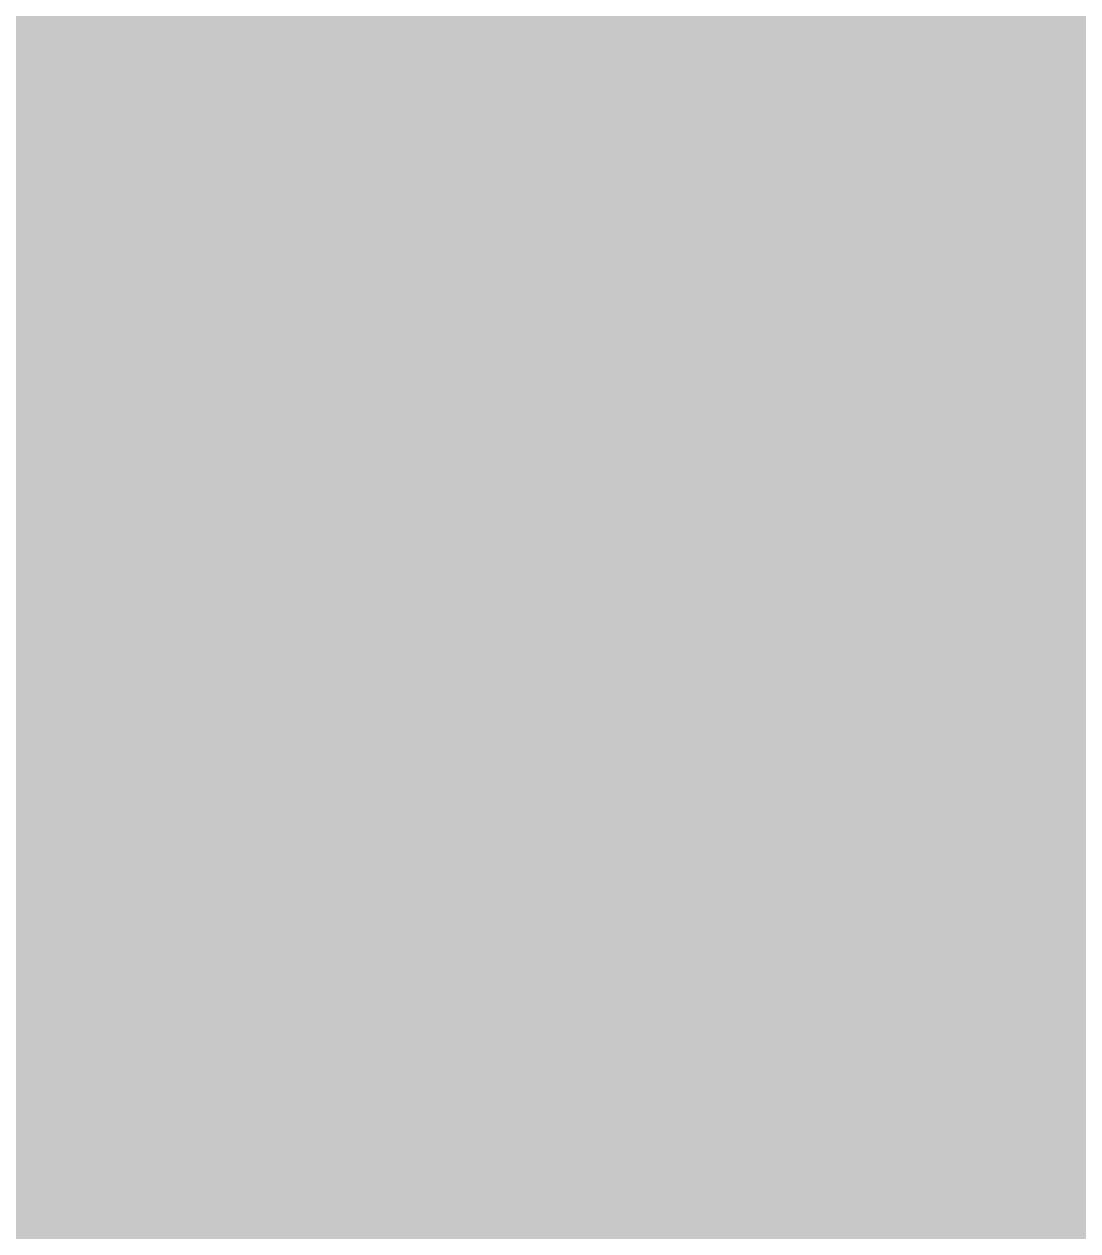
# Model space of a CAD drawing. Extents: x 383425 to 391668, y 6055101 to 6059545.
# Drawn here: x 388251.5815 to 388251.9059, y 6057721.186 to 6057721.5575 of the extents above; entities that cross this region are included whole.
import ezdxf
from ezdxf.enums import TextEntityAlignment as Align

# ---------------------------------------------------------------- set-up
doc = ezdxf.new("R2010")
doc.units = 0
doc.header["$LTSCALE"] = 5
doc.linetypes.add('0', pattern=[1, 1, 0])
for name, color, linetype in [('AS-UNDERLAY-H', 141, 'Continuous'), ('CG-NOTES', 7, 'Continuous'), ('T-BUSH', 110, '0')]:
    doc.layers.add(name, color=color, linetype=linetype)
doc.styles.add('80L', font='ARIALN.TTF', dxfattribs={"height": 10})

# ---------------------------------------------------------------- blocks, each defined once
blk = doc.blocks.new('*U113')
at = {"layer": 'AS-UNDERLAY-H'}
h = blk.add_hatch(color=256, dxfattribs=at)
h.dxf.hatch_style = 1
edge = h.paths.add_edge_path()
edge.add_arc((0, 0), 11, 0, 360)
at = {"layer": 'CG-NOTES', "color": 182}
blk.add_circle((0, 0), 11, dxfattribs=at)
at = {"color": 182, "style": '80L'}
blk.add_attdef('#', text='', height=10, dxfattribs=at).set_placement((0, 0), align=Align.MIDDLE_CENTER)

msp = doc.modelspace()

# ---------------------------------------------------------------- linework, layer by layer
at = {"layer": 'T-BUSH', "flags": 128}
for points in [[(388590.92422, 6057397.56403, 0.75), (388594.36672, 6057402.47821, 0.75), (388594.13317, 6057409.69961, 0.75), (388589.79874, 6057413.84843, 0.75), (388580.40749, 6057422.83755, 0.75), (388576.07307, 6057426.98638, 0.75), (388569.21023, 6057433.55536, 0.75), (388564.8758, 6057437.70418, 0.75), (388555.48455, 6057446.69331, 0.75), (388551.15012, 6057450.84213, 0.75), (388544.28728, 6057457.41111, 0.75), (388539.95286, 6057461.55993, 0.75), (388530.5616, 6057470.54906, 0.75), (388526.22718, 6057474.69788, 0.75), (388519.36434, 6057481.26686, 0.75), (388515.02991, 6057485.41568, 0.75), (388505.63866, 6057494.40481, 0.75), (388501.30423, 6057498.55363, 0.75), (388494.44139, 6057505.12261, 0.75), (388490.10697, 6057509.27144, 0.75), (388480.71571, 6057518.26056, 0.75), (388476.38129, 6057522.40939, 0.75), (388469.51845, 6057528.97836, 0.75), (388465.18402, 6057533.12719, 0.75), (388455.79277, 6057542.11631, 0.75), (388451.45835, 6057546.26514, 0.75), (388444.59551, 6057552.83411, 0.75), (388440.26108, 6057556.98294, 0.75), (388430.86983, 6057565.97206, 0.75), (388426.5354, 6057570.12089, 0.75), (388419.67256, 6057576.68986, 0.75), (388415.33814, 6057580.83869, 0.75), (388405.94688, 6057589.82781, 0.75), (388401.61246, 6057593.97664, 0.75), (388394.74962, 6057600.54561, 0.75), (388390.41519, 6057604.69444, 0.75), (388380.96062, 6057613.61685, 0.75), (388376.59168, 6057617.72932, 0.75), (388369.6742, 6057624.24074, 0.75), (388365.30527, 6057628.35321, 0.75), (388355.65799, 6057637.06054, 0.75), (388351.07841, 6057640.93706, 0.75), (388343.8274, 6057647.07488, 0.75), (388339.24781, 6057650.9514, 0.75), (388329.32538, 6057659.35052, 0.75), (388324.74579, 6057663.22704, 0.75), (388317.49478, 6057669.36486, 0.75), (388312.91519, 6057673.24138, 0.75), (388302.99276, 6057681.6405, 0.75), (388298.41317, 6057685.51702, 0.75), (388291.16216, 6057691.65484, 0.75), (388286.58258, 6057695.53136, 0.75), (388276.66014, 6057703.93048, 0.75), (388272.08056, 6057707.807, 0.75), (388264.82955, 6057713.94482, 0.75), (388260.24996, 6057717.82134, 0.75), (388250.32753, 6057726.22047, 0.75), (388245.74794, 6057730.09698, 0.75), (388238.49693, 6057736.23481, 0.75), (388233.91734, 6057740.11132, 0.75), (388223.99491, 6057748.51045, 0.75), (388219.41532, 6057752.38697, 0.75), (388212.16431, 6057758.52479, 0.75), (388207.58473, 6057762.40131, 0.75), (388197.66229, 6057770.80043, 0.75), (388193.08271, 6057774.67695, 0.75), (388185.8317, 6057780.81477, 0.75), (388181.25211, 6057784.69129, 0.75), (388171.32968, 6057793.09041, 0.75), (388166.75009, 6057796.96693, 0.75), (388159.49908, 6057803.10475, 0.75), (388154.91949, 6057806.98127, 0.75), (388144.99706, 6057815.38039, 0.75), (388140.41747, 6057819.25691, 0.75), (388132.66633, 6057825.81809, 0.75)], [(388139.00068, 6057825.84801, 0.75), (388137.2421, 6057821.6935, 0.75), (388144.29249, 6057815.34596, 0.75), (388148.8265, 6057811.41624, 0.75), (388158.65021, 6057802.90185, 0.75), (388163.18423, 6057798.97213, 0.75), (388170.36309, 6057792.75008, 0.75), (388174.8971, 6057788.82036, 0.75), (388184.72081, 6057780.30597, 0.75), (388189.25483, 6057776.37625, 0.75), (388196.43369, 6057770.1542, 0.75), (388200.9677, 6057766.22448, 0.75), (388210.79141, 6057757.71009, 0.75), (388215.32543, 6057753.78037, 0.75), (388222.50429, 6057747.55832, 0.75), (388227.0383, 6057743.6286, 0.75), (388236.86201, 6057735.11421, 0.75), (388241.39602, 6057731.18449, 0.75), (388248.61728, 6057725.01235, 0.75), (388253.2286, 6057721.17363, 0.75), (388263.21978, 6057712.8564, 0.75), (388267.8311, 6057709.01769, 0.75), (388275.13235, 6057702.93972, 0.75), (388279.74367, 6057699.101, 0.75), (388289.73485, 6057690.78377, 0.75), (388294.34617, 6057686.94506, 0.75), (388301.64742, 6057680.86709, 0.75), (388306.25874, 6057677.02837, 0.75), (388316.24993, 6057668.71114, 0.75), (388320.86124, 6057664.87243, 0.75), (388328.0399, 6057658.65513, 0.75), (388332.43402, 6057654.56958, 0.75), (388341.95461, 6057645.71756, 0.75), (388346.34873, 6057641.63201, 0.75), (388353.30609, 6057635.16322, 0.75), (388357.7002, 6057631.07767, 0.75), (388367.2208, 6057622.22565, 0.75), (388371.61492, 6057618.1401, 0.75), (388378.57227, 6057611.67132, 0.75), (388382.96639, 6057607.58577, 0.75), (388392.14557, 6057598.38443, 0.75), (388396.33056, 6057594.08491, 0.75), (388402.95679, 6057587.27733, 0.75), (388407.14177, 6057582.97781, 0.75), (388416.20924, 6057573.66218, 0.75), (388420.39423, 6057569.36266, 0.75), (388427.02046, 6057562.55508, 0.75), (388431.20544, 6057558.25556, 0.75), (388440.27245, 6057548.93947, 0.75), (388444.45384, 6057544.63646, 0.75), (388451.07439, 6057537.82335, 0.75), (388455.25578, 6057533.52034, 0.75), (388464.31547, 6057524.19714, 0.75), (388468.49686, 6057519.89412, 0.75), (388475.11741, 6057513.08102, 0.75), (388479.2988, 6057508.778, 0.75), (388488.35849, 6057499.4548, 0.75), (388492.53988, 6057495.15179, 0.75), (388499.16043, 6057488.33868, 0.75), (388503.34182, 6057484.03567, 0.75), (388512.40151, 6057474.71247, 0.75), (388516.67518, 6057470.50338, 0.75), (388523.60465, 6057464.00473, 0.75), (388527.98116, 6057459.90032, 0.75), (388537.46359, 6057451.00743, 0.75), (388541.8401, 6057446.90302, 0.75), (388548.76957, 6057440.40437, 0.75), (388553.24497, 6057436.41097, 0.75), (388563.16932, 6057428.01411, 0.75), (388567.74979, 6057424.13863, 0.75), (388575.0022, 6057418.00246, 0.75), (388579.58267, 6057414.12699, 0.75), (388589.50702, 6057405.73012, 0.75), (388598.06582, 6057398.48863, 0.75)]]:
    msp.add_lwpolyline(points, format="xyb", dxfattribs=at)

# ---------------------------------------------------------------- block references
at = {"layer": 'CG-NOTES'}
msp.add_blockref('*U113', (388254.18106, 6057720.86065), dxfattribs=at).add_auto_attribs({'#': '272'})

doc.saveas('drawing.dxf')
